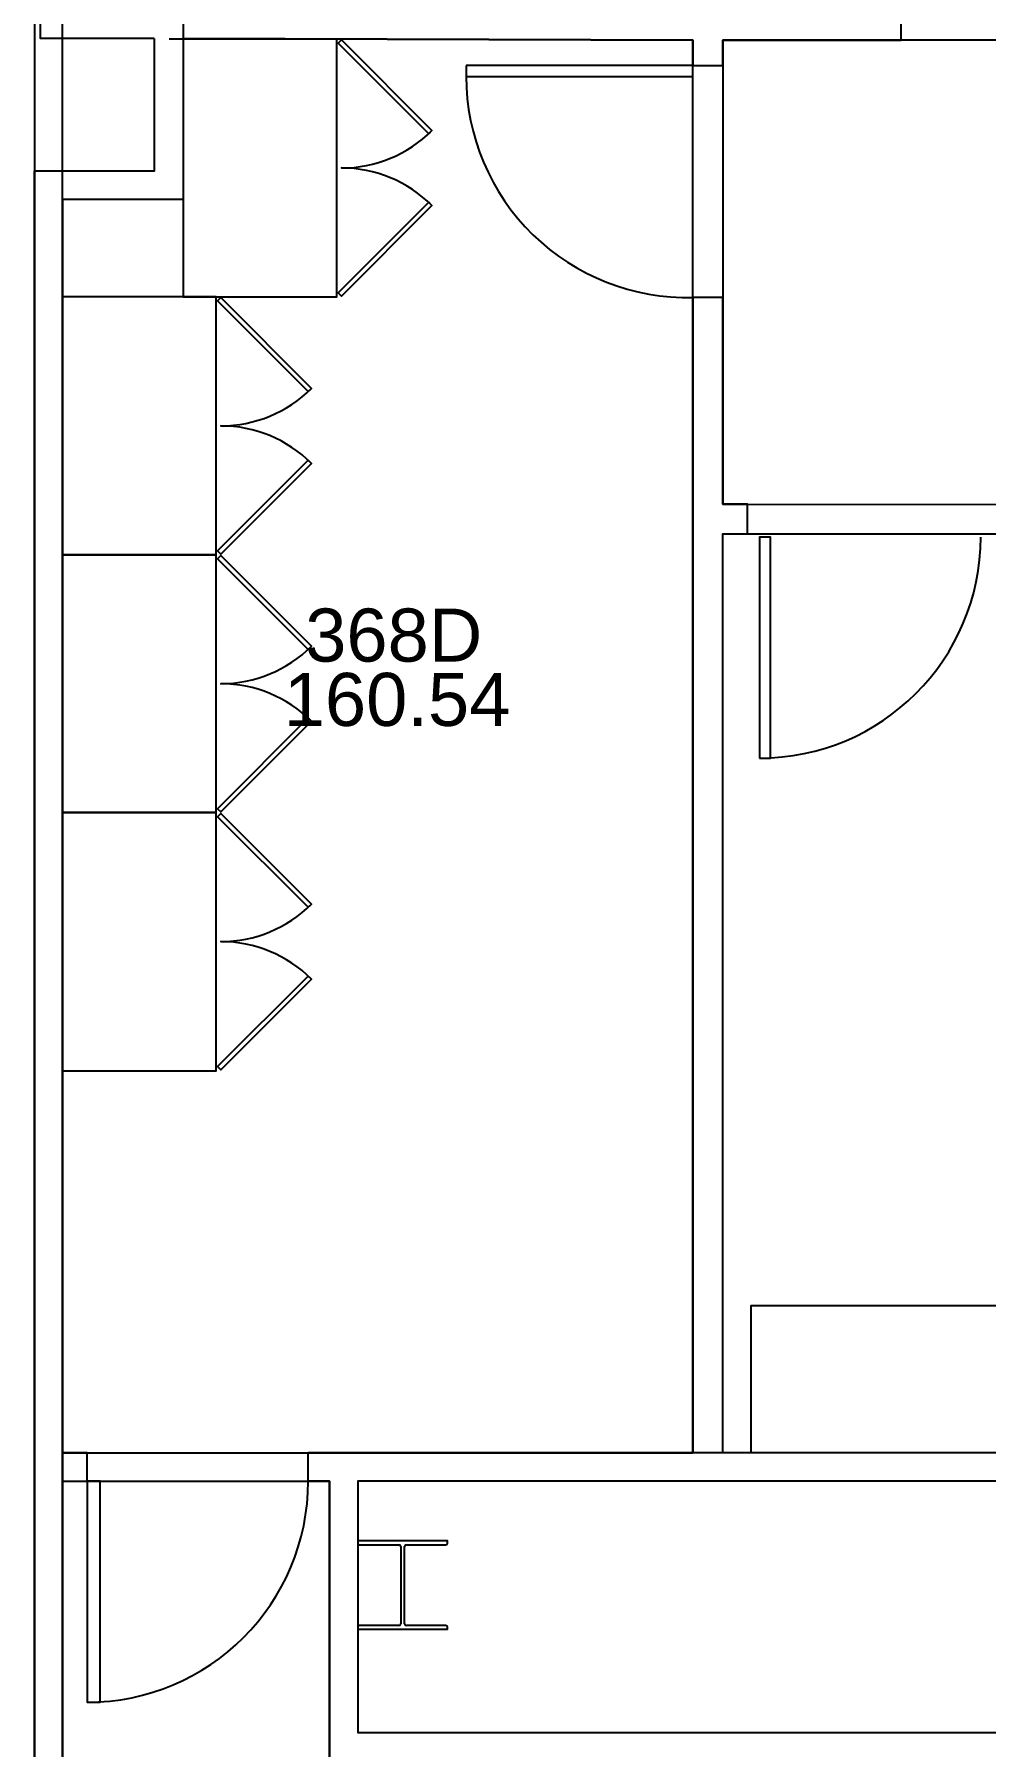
# Model space of a CAD drawing. Header units: inches. Extents: x 0 to 165, y 0 to 113.
# Drawn here: x 3.42 to 16.33, y 57.48 to 80.72 of the extents above; entities that cross this region are included whole.
import ezdxf

# ---------------------------------------------------------------- set-up
doc = ezdxf.new("R2010")
doc.units = ezdxf.units.IN
doc.header["$MEASUREMENT"] = 0
for name, color, linetype in [('COE', 2, 'Continuous'), ('ExtWalls', 7, 'Continuous'), ('Furnishings', 7, 'Continuous'), ('FYE', 3, 'Continuous'), ('FYE_Info', 7, 'Continuous'), ('IntDoorsWindows', 4, 'Continuous'), ('IntWalls', 5, 'Continuous'), ('Structure', 1, 'Continuous')]:
    doc.layers.add(name, color=color, linetype=linetype)
doc.styles.add('PDF ArialMT', font='arial.ttf')

msp = doc.modelspace()

# ---------------------------------------------------------------- linework, layer by layer
at = {"layer": 'COE'}
for points in [[(3.418, 98.169), (3.418, 6.164), (7.169, 6.164), (7.169, 5.913), (64.006, 5.913), (64.006, 0)], [(3.8, 6.716), (3.8, 97.922)]]:
    msp.add_lwpolyline(points, dxfattribs=at)
msp.add_lwpolyline([(3.8, 61.079), (7.422, 61.079), (7.422, 57.283), (32.726, 57.283), (32.726, 43.357), (3.8, 43.357)], close=True, dxfattribs=at)
at = {"layer": 'ExtWalls'}
for points in [[(5.041, 80.659), (3.502, 80.659), (3.502, 81.054), (3.502, 81.925), (3.898, 81.925), (3.898, 81.054), (5.436, 81.054), (5.436, 80.659)], [(5.041, 80.659), (5.041, 78.862), (3.415, 78.862)], [(5.436, 80.659), (5.436, 78.477), (3.8, 78.477)], [(3.8, 78.475), (3.8, 26.64), (3.418, 26.64), (3.418, 78.862)]]:
    msp.add_lwpolyline(points, dxfattribs=at)
at = {"layer": 'Furnishings'}
for points in [[(7.385, 80.653), (5.248, 80.653)], [(16.33, 61.466), (13.145, 61.466), (13.145, 63.465), (16.145, 63.465), (20.396, 63.465), (20.396, 61.466), (16.145, 61.466)]]:
    msp.add_lwpolyline(points, dxfattribs=at)
for points in [[(5.436, 80.653), (5.436, 77.153), (7.52, 77.153), (7.52, 80.653)], [(8.769, 79.368), (7.538, 80.599), (7.584, 80.643), (8.813, 79.411)], [(8.769, 78.438), (7.538, 77.207), (7.584, 77.163), (8.813, 78.392)], [(3.8, 77.153), (3.8, 73.653), (5.884, 73.653), (5.884, 77.153)], [(7.134, 75.868), (5.902, 77.099), (5.948, 77.143), (7.177, 75.912)], [(7.134, 74.938), (5.902, 73.707), (5.948, 73.663), (7.177, 74.892)], [(3.8, 73.653), (3.8, 70.153), (5.884, 70.153), (5.884, 73.653)], [(7.134, 72.368), (5.902, 73.598), (5.948, 73.643), (7.177, 72.412)], [(7.134, 71.438), (5.902, 70.207), (5.948, 70.164), (7.177, 71.393)], [(3.8, 70.153), (3.8, 66.651), (5.884, 66.651), (5.884, 70.153)], [(7.134, 68.869), (5.902, 70.098), (5.948, 70.143), (7.177, 68.912)], [(7.134, 67.936), (5.902, 66.707), (5.948, 66.662), (7.177, 67.893)]]:
    msp.add_lwpolyline(points, close=True, dxfattribs=at)
for points in [[(8.813, 78.392, 0.199728), (7.584, 78.903, 0.198772), (8.813, 79.411)], [(7.177, 74.892, 0.199728), (5.948, 75.403, 0.198772), (7.177, 75.912)], [(7.177, 71.393, 0.199725), (5.948, 71.903, 0.198772), (7.177, 72.412)], [(7.177, 67.893, 0.198655), (5.948, 68.403, 0.19877), (7.177, 68.912)]]:
    msp.add_lwpolyline(points, format="xyb", dxfattribs=at)
at = {"layer": 'FYE'}
for points in [[(5.436, 80.659), (5.436, 78.477), (3.8, 78.477), (3.8, 61.668), (3.8, 61.466), (12.355, 61.466), (12.355, 80.638)], [(12.355, 80.638), (5.436, 80.659)], [(12.76, 80.638), (12.76, 74.341), (29.1, 74.331), (29.1, 79.342), (18.599, 79.342), (18.599, 80.638)], [(18.599, 80.638), (12.76, 80.638)]]:
    msp.add_lwpolyline(points, dxfattribs=at)
msp.add_lwpolyline([(12.76, 73.936), (22.397, 73.936), (22.397, 61.466), (12.76, 61.466)], close=True, dxfattribs=at)
at = {"layer": 'IntDoorsWindows'}
for points in [[(9.277, 80.296), (9.277, 80.146), (12.355, 80.146), (12.355, 80.296)], [(13.26, 70.893), (13.407, 70.893), (13.407, 73.892), (13.26, 73.892)], [(4.134, 61.079), (4.134, 58.079), (4.309, 58.079), (4.309, 61.079)]]:
    msp.add_lwpolyline(points, close=True, dxfattribs=at)
for centre, start, end in [((12.277, 80.146), 179.9972, 271.4729), ((13.26, 73.893), 270.009, 359.9911), ((4.133, 61.079), 270.009, 359.9911)]:
    msp.add_arc(centre, 3, start, end, dxfattribs=at)
at = {"layer": 'IntWalls'}
for points in [[(5.436, 80.659), (12.355, 80.638), (12.355, 80.296), (12.76, 80.296), (12.76, 80.638), (15.179, 80.638), (15.179, 81.054), (5.301, 81.054)], [(12.76, 61.466), (12.76, 73.936), (13.094, 73.936), (13.094, 74.341), (12.76, 74.341), (12.76, 77.146), (12.355, 77.146), (12.355, 61.466)], [(3.8, 61.079), (4.134, 61.079), (4.134, 61.466), (3.8, 61.466)], [(64.42, 61.466), (64.42, 51.335), (63.92, 51.335), (63.92, 57.283), (33.111, 57.283), (33.111, 46.692), (32.726, 46.692), (32.726, 57.283), (7.422, 57.283), (7.422, 61.079), (7.134, 61.079), (7.134, 61.466)]]:
    msp.add_lwpolyline(points, dxfattribs=at)
at = {"layer": 'IntWalls', "ltscale": 0.773786}
msp.add_lwpolyline([(42.888, 61.466), (7.134, 61.466)], dxfattribs=at)
at = {"layer": 'IntWalls'}
msp.add_lwpolyline([(63.92, 61.079), (7.807, 61.079), (7.807, 57.668), (63.92, 57.668)], close=True, dxfattribs=at)
at = {"layer": 'Structure'}
for points in [[(9.026, 60.243), (9.026, 60.268), (7.807, 60.268), (7.807, 60.243)], [(7.831, 60.216), (8.365, 60.216)], [(8.466, 60.216), (8.999, 60.216)], [(8.389, 60.192), (8.389, 59.144)], [(8.441, 59.144), (8.441, 60.192)], [(7.807, 59.094), (7.807, 59.07), (9.026, 59.07), (9.026, 59.094)], [(8.365, 59.119), (7.831, 59.119)], [(8.999, 59.119), (8.466, 59.119)]]:
    msp.add_lwpolyline(points, dxfattribs=at)
for points in [[(7.807, 60.243), (7.807, 60.229), (7.817, 60.216), (7.831, 60.216)], [(8.389, 60.192), (8.389, 60.206), (8.379, 60.216), (8.365, 60.216)], [(8.466, 60.216), (8.453, 60.216), (8.441, 60.206), (8.441, 60.192)], [(8.999, 60.216), (9.013, 60.216), (9.026, 60.229), (9.026, 60.243)], [(7.831, 59.119), (7.817, 59.119), (7.807, 59.109), (7.807, 59.094)], [(8.365, 59.119), (8.379, 59.119), (8.389, 59.129), (8.389, 59.144)], [(8.441, 59.144), (8.441, 59.129), (8.453, 59.119), (8.466, 59.119)], [(9.026, 59.094), (9.026, 59.109), (9.013, 59.119), (8.999, 59.119)]]:
    msp.add_open_spline(points, degree=3, dxfattribs=at)

# ---------------------------------------------------------------- texts
at = {"layer": 'FYE_Info', "char_height": 0.72, "attachment_point": 4, "style": 'PDF ArialMT'}
for s, insert in [('368D', (7.092, 72.558)), ('160.54', (6.801, 71.685))]:
    msp.add_mtext(s, dxfattribs=dict(at, insert=insert))

doc.saveas('drawing.dxf')
